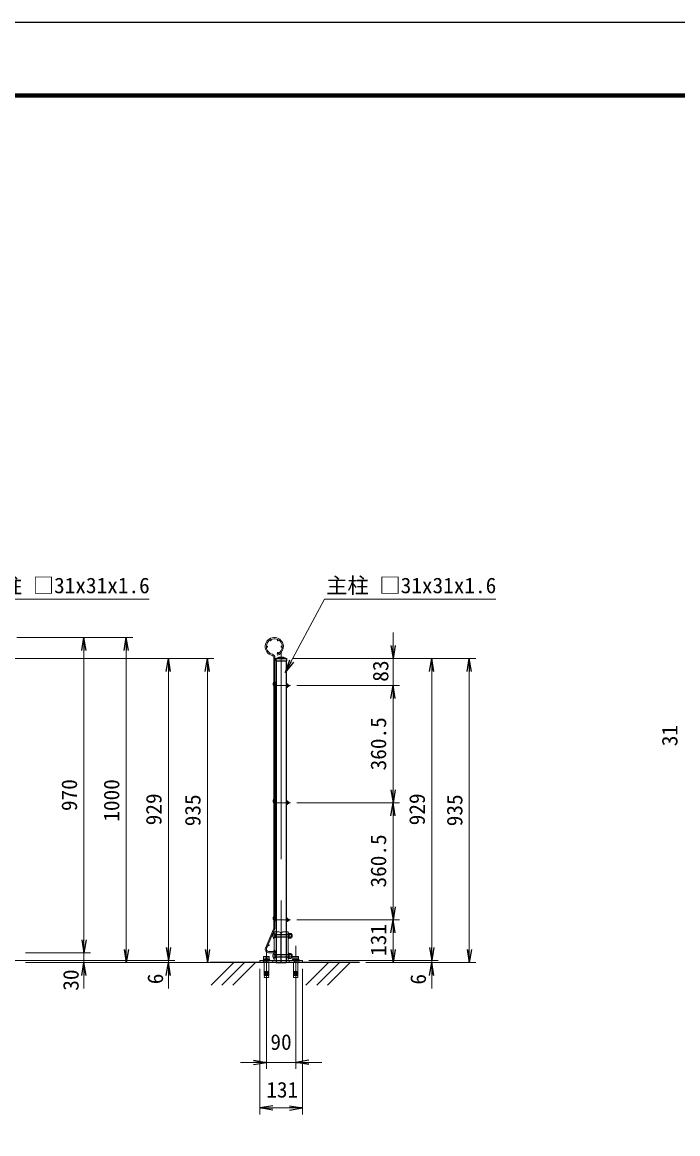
# Model space of a CAD drawing. Units: millimetres, scale not verified. Extents: x -396 to 8004, y -2970 to 2970.
# Drawn here: x 3069 to 5087, y -451 to 2970 of the extents above; entities that cross this region are included whole.
import ezdxf
from ezdxf.enums import TextEntityAlignment as Align

# ---------------------------------------------------------------- set-up
doc = ezdxf.new("R2010")
doc.units = ezdxf.units.MM
doc.header["$LTSCALE"] = 20
doc.linetypes.add('DASHED', pattern=[7.5, 6, -1.5])
doc.linetypes.add('USER1', pattern=[50.8, 31.75, -6.35, 6.35, -6.35])
for name, color, linetype, lineweight in [('0-1_LAYER03', 7, 'Continuous', 25), ('0-2_D-STR-DIM', 7, 'Continuous', 13), ('0-3_D-STR3', 3, 'Continuous', 13), ('0-4_D-BMK', 2, 'USER1', 13), ('0-5_D-STR1', 1, 'Continuous', 25), ('0-6_D-STR2', 7, 'Continuous', 13), ('0-7_0', 7, 'Continuous', 25), ('0-8_D-STR-TXT', 7, 'Continuous', 25), ('0-B_D-DCR-HCH', 7, 'Continuous', 13), ('1-0_D-TTL', 7, 'Continuous', 25)]:
    doc.layers.add(name, color=color, linetype=linetype, lineweight=lineweight)
doc.styles.add('ＭＳ ゴシック', font='')
doc.styles.get('ＭＳ ゴシック').set_extended_font_data('MS Gothic')

# ---------------------------------------------------------------- blocks, each defined once
blk = doc.blocks.new('_Open')
at = {"layer": '0-7_0'}
blk.add_line((-20, 3.33), (0, 0), dxfattribs=at)
blk.add_lwpolyline([(-20, -3.33), (0, 0), (-20, 0)], dxfattribs=at)
blk = doc.blocks.new('ベースプレート部品\u3000側面図')
at = {"layer": '0-3_D-STR3'}
for p, q in [((78344.6, 51413), (78024.6, 51413)), ((78024.6, 51413), (78024.6, 49653)), ((78444.6, 49533), (78444.6, 51313)), ((78444.6, 49653), (77144.6, 49653)), ((77144.6, 49653), (77144.6, 49533)), ((78444.6, 49533), (77144.6, 49533))]:
    blk.add_line(p, q, dxfattribs=at)
at = {"layer": '0-3_D-STR3', "linetype": 'DASHED'}
for p, q in [((78144.6, 51413), (78144.6, 49653)), ((78144.6, 51268), (78024.6, 51268)), ((78144.6, 51078), (78024.6, 51078)), ((78144.6, 50028), (78024.6, 50028)), ((77364.6, 49653), (77364.6, 49533)), ((77954.6, 49653), (77954.6, 49533)), ((78144.6, 49838), (78024.6, 49838))]:
    blk.add_line(p, q, dxfattribs=at)
at = {"layer": '0-3_D-STR3'}
blk.add_arc((78344.6, 51313), 100, 0, 90, dxfattribs=at)
blk = doc.blocks.new('JIS 丸頭角根ボルト(1W.1SW.1N)')
at = {"layer": '0-3_D-STR3'}
for p, q in [((91676.6, 43342.4), (91676.6, 43702.4)), ((91676.6, 43635.4), (91744.6, 43635.4)), ((91676.6, 43409.4), (91744.6, 43409.4)), ((91744.6, 43635.4), (91756.6, 43614.6)), ((91744.6, 43409.4), (91756.6, 43430.2)), ((91756.6, 43430.2), (91756.6, 43614.6)), ((91756.6, 43602.4), (92780.6, 43602.5)), ((91756.6, 43602.4), (91800.6, 43586.4)), ((91756.6, 43442.4), (91800.6, 43458.4)), ((91756.6, 43442.4), (92780.6, 43442.5)), ((91800.6, 43442.4), (91800.6, 43602.4)), ((91800.6, 43586.4), (92796.6, 43586.5)), ((91800.6, 43458.4), (92796.6, 43458.5)), ((92576.6, 43682.4), (92576.6, 43362.4)), ((92608.6, 43682.4), (92576.6, 43682.4)), ((92608.6, 43672.4), (92608.6, 43372.4)), ((92608.6, 43672.4), (92724.6, 43672.4)), ((92608.6, 43597.4), (92724.6, 43597.4)), ((92608.6, 43447.4), (92724.6, 43447.4)), ((92608.6, 43372.4), (92724.6, 43372.4)), ((92738.6, 43638), (92738.6, 43407.1)), ((92780.6, 43442.5), (92780.6, 43602.5)), ((92780.6, 43602.5), (92796.6, 43586.5)), ((92780.6, 43442.5), (92796.6, 43458.5)), ((92796.6, 43458.5), (92796.6, 43586.5))]:
    blk.add_line(p, q, dxfattribs=at)
blk.add_lwpolyline([(92576.6, 43682.4), (92576.6, 43362.4), (92536.6, 43362.4), (92536.6, 43682.4)], close=True, dxfattribs=at)
blk.add_lwpolyline([(92608.6, 43682.4), (92608.6, 43362.4), (92576.6, 43362.4)], dxfattribs=at)
for centre, radius, start, end in [((91839.1, 43522.4), 242.5, 132.07502, 227.92498), ((91616.6, 43578.9), 139.9, 336.18668, 23.81332), ((91617.7, 43465.9), 139, 336.0128, 23.9872), ((92681.7, 43634.9), 57, 318.83491, 41.16509), ((92530.7, 43522.4), 207.9, 338.85295, 21.14705), ((92681.7, 43409.9), 57, 318.86505, 41.13495)]:
    blk.add_arc(centre, radius, start, end, dxfattribs=at)

msp = doc.modelspace()

# ---------------------------------------------------------------- linework, layer by layer
at = {"layer": '0-1_LAYER03'}
for p, q in [((4106.77, 76.38), (3647.66, 76.38)), ((3881.25, 76.38), (3775.75, 76.38))]:
    msp.add_line(p, q, dxfattribs=at)
at = {"layer": '0-2_D-STR-DIM'}
for p, q in [((3051.93, 1076.38), (3408.95, 1076.38)), ((3078.95, 1076.38), (3278.95, 1076.38)), ((4210.44, 1051.38), (4210.44, 1091.38)), ((3258.95, 1036.38), (3258.95, 146.38)), ((3388.95, 1036.38), (3388.95, 116.38)), ((2839.99, 1011.38), (3538.95, 1011.38)), ((2839.99, 1011.38), (3658.95, 1011.38)), ((3902.25, 1011.38), (4230.44, 1011.38)), ((3902.25, 1011.38), (4465.06, 1011.38)), ((3902.25, 1011.38), (4349.46, 1011.38)), ((4210.44, 928.38), (4210.44, 1011.38)), ((3518.95, 971.38), (3518.95, 122.38)), ((3638.95, 971.38), (3638.95, 116.38)), ((4329.46, 971.38), (4329.46, 122.38)), ((4445.06, 971.38), (4445.06, 116.38)), ((3914.58, 928.38), (4230.44, 928.38)), ((3914.58, 928.38), (4230.44, 928.38)), ((4210.44, 888.38), (4210.44, 848.38)), ((4210.44, 888.38), (4210.44, 607.88)), ((3914.58, 567.88), (4230.44, 567.88)), ((3914.58, 567.88), (4230.44, 567.88)), ((4210.44, 527.88), (4210.44, 247.38)), ((3914.58, 207.38), (4230.44, 207.38)), ((3914.58, 207.38), (4230.44, 207.38)), ((3258.95, 146.38), (3258.95, 186.38)), ((3518.95, 122.38), (3518.95, 162.38)), ((4210.44, 116.38), (4210.44, 167.38)), ((4329.46, 122.38), (4329.46, 162.38)), ((3078.95, 106.38), (3278.95, 106.38)), ((3098.95, 106.38), (3278.95, 106.38)), ((3258.95, 106.38), (3258.95, 76.38)), ((2898.49, 82.38), (3538.95, 82.38)), ((2898.49, 82.38), (3538.95, 82.38)), ((3078.95, 76.38), (3278.95, 76.38)), ((3078.95, 76.38), (3408.95, 76.38)), ((3078.95, 76.38), (3658.95, 76.38)), ((3098.95, 76.38), (3538.95, 76.38)), ((3518.95, 82.38), (3518.95, 76.38)), ((3951.25, 82.38), (4349.46, 82.38)), ((3951.25, 82.38), (4349.46, 82.38)), ((4126.77, 76.38), (4230.44, 76.38)), ((4126.77, 76.38), (4465.06, 76.38)), ((4126.77, 76.38), (4349.46, 76.38)), ((4329.46, 82.38), (4329.46, 76.38)), ((3258.95, 36.38), (3258.95, -3.62)), ((3518.95, 36.38), (3518.95, -3.62)), ((3800.25, 56.38), (3800.25, -391.6)), ((3931.25, 56.38), (3931.25, -391.6)), ((4329.46, 36.38), (4329.46, -3.62)), ((3820.75, 10.38), (3820.75, -251.36)), ((3910.75, 10.38), (3910.75, -251.36)), ((3780.75, -231.36), (3740.75, -231.36)), ((3820.75, -231.36), (3910.75, -231.36)), ((3950.75, -231.36), (3990.75, -231.36)), ((3840.25, -371.6), (3891.25, -371.6))]:
    msp.add_line(p, q, dxfattribs=at)
at = {"layer": '0-3_D-STR3'}
for p, q in [((3842.62, 938.27), (3843.05, 938.84)), ((3849.75, 939.09), (3846.65, 941.43)), ((3846.77, 935.14), (3849.75, 939.09)), ((3848.85, 930.98), (3849.75, 930.98)), ((3848.85, 925.78), (3849.75, 925.78)), ((3849.75, 930.98), (3850.25, 930.98)), ((3849.75, 925.78), (3850.25, 925.78)), ((3885.38, 933.9), (3881.25, 933.9)), ((3881.25, 933.9), (3881.25, 922.85)), ((3885.38, 931.14), (3881.25, 931.14)), ((3885.38, 925.61), (3881.25, 925.61)), ((3885.88, 932.53), (3885.88, 924.04)), ((3885.88, 925.78), (3889.89, 925.78)), ((3885.38, 922.85), (3881.25, 922.85)), ((3842.62, 577.77), (3843.05, 578.34)), ((3849.75, 578.59), (3846.65, 580.93)), ((3846.77, 574.64), (3849.75, 578.59)), ((3848.85, 570.48), (3849.75, 570.48)), ((3848.85, 565.28), (3849.75, 565.28)), ((3849.75, 570.48), (3850.25, 570.48)), ((3849.75, 565.28), (3850.25, 565.28)), ((3885.38, 573.4), (3881.25, 573.4)), ((3881.25, 573.4), (3881.25, 562.35)), ((3885.38, 570.64), (3881.25, 570.64)), ((3885.38, 565.11), (3881.25, 565.11)), ((3885.38, 562.35), (3881.25, 562.35)), ((3885.88, 572.03), (3885.88, 563.54)), ((3885.88, 565.28), (3889.89, 565.28)), ((3842.62, 217.27), (3843.05, 217.84)), ((3849.75, 218.09), (3846.65, 220.43)), ((3846.77, 214.14), (3849.75, 218.09)), ((3848.85, 209.98), (3849.75, 209.98)), ((3849.75, 209.98), (3850.25, 209.98)), ((3881.25, 212.9), (3881.25, 201.85)), ((3885.38, 212.9), (3881.25, 212.9)), ((3885.38, 210.14), (3881.25, 210.14)), ((3885.88, 211.53), (3885.88, 203.04)), ((3885.38, 204.61), (3881.25, 204.61)), ((3885.38, 201.85), (3881.25, 201.85)), ((3885.88, 204.78), (3889.89, 204.78)), ((3811.95, 86.88), (3811.95, 94.08)), ((3827.67, 94.88), (3814.05, 94.88)), ((3815.75, 76.38), (3815.75, 82.38)), ((3816.35, 94.08), (3816.35, 86.88)), ((3816.55, 76.38), (3816.55, 82.38)), ((3819.5, 84.38), (3822, 86.88)), ((3824.95, 76.38), (3824.95, 82.38)), ((3825.15, 94.08), (3825.15, 86.88)), ((3825.75, 76.38), (3825.75, 82.38)), ((3829.55, 86.88), (3829.55, 94.08)), ((3901.95, 86.88), (3901.95, 94.08)), ((3917.67, 94.88), (3904.05, 94.88)), ((3905.75, 76.38), (3905.75, 82.38)), ((3906.35, 94.08), (3906.35, 86.88)), ((3906.55, 76.38), (3906.55, 82.38)), ((3909.5, 84.38), (3912, 86.88)), ((3914.95, 76.38), (3914.95, 82.38)), ((3915.15, 94.08), (3915.15, 86.88)), ((3915.75, 76.38), (3915.75, 82.38)), ((3919.55, 86.88), (3919.55, 94.08)), ((3820.37, 43.88), (3813.54, 43.88)), ((3820.37, 46.38), (3813.75, 46.38)), ((3820.37, 41.38), (3813.75, 41.38)), ((3820.37, 38.88), (3813.75, 38.88)), ((3820.37, 50.17), (3820.37, 36.38)), ((3821.12, 50.17), (3821.12, 36.38)), ((3821.12, 46.38), (3827.75, 46.38)), ((3821.12, 43.88), (3827.75, 43.88)), ((3821.12, 41.38), (3827.75, 41.38)), ((3821.12, 38.88), (3827.75, 38.88)), ((3910.37, 43.88), (3903.54, 43.88)), ((3910.37, 46.38), (3903.75, 46.38)), ((3910.37, 41.38), (3903.75, 41.38)), ((3910.37, 38.88), (3903.75, 38.88)), ((3910.37, 50.17), (3910.37, 36.38)), ((3911.12, 50.17), (3911.12, 36.38)), ((3911.12, 46.38), (3917.75, 46.38)), ((3911.12, 43.88), (3917.75, 43.88)), ((3911.12, 41.38), (3917.75, 41.38)), ((3911.12, 38.88), (3917.75, 38.88))]:
    msp.add_line(p, q, dxfattribs=at)
for points in [[(3885.88, 930.98), (3889.89, 930.98), (3889.89, 925.78)], [(3885.88, 570.48), (3889.89, 570.48), (3889.89, 565.28)], [(3885.88, 209.98), (3889.89, 209.98), (3889.89, 204.78)], [(3848.85, 204.78), (3849.75, 204.78), (3850.25, 204.78)], [(3811.55, 84.38), (3811.55, 86.88), (3829.95, 86.88), (3829.95, 84.38)], [(3821.12, 48.04), (3827.75, 48.04), (3827.75, 76.38), (3813.75, 76.38), (3813.75, 48.04), (3820.37, 48.04)], [(3901.55, 84.38), (3901.55, 86.88), (3919.95, 86.88), (3919.95, 84.38)], [(3911.12, 48.04), (3917.75, 48.04), (3917.75, 76.38), (3903.75, 76.38), (3903.75, 48.04), (3910.37, 48.04)], [(3814.06, 48.04), (3813.75, 46.38), (3813.75, 45.54), (3820.37, 45.54)], [(3814.06, 45.54), (3813.75, 43.88), (3813.75, 43.04), (3820.37, 43.04)], [(3814.06, 43.04), (3813.75, 41.38), (3813.75, 40.54), (3820.37, 40.54)], [(3827.43, 40.54), (3827.75, 38.88), (3827.75, 36.38), (3813.75, 36.38), (3813.75, 38.88), (3814.06, 40.54)], [(3827.22, 36.38), (3827.75, 30.38), (3813.75, 30.38), (3814.27, 36.38)], [(3827.75, 36.38), (3821.06, 36.38), (3813.75, 36.38)], [(3827.43, 48.04), (3827.75, 46.38), (3827.75, 45.54), (3821.12, 45.54)], [(3827.43, 45.54), (3827.75, 43.88), (3827.75, 43.04), (3821.12, 43.04)], [(3827.43, 43.04), (3827.75, 41.38), (3827.75, 40.54), (3821.12, 40.54)], [(3904.06, 48.04), (3903.75, 46.38), (3903.75, 45.54), (3910.37, 45.54)], [(3904.06, 45.54), (3903.75, 43.88), (3903.75, 43.04), (3910.37, 43.04)], [(3904.06, 43.04), (3903.75, 41.38), (3903.75, 40.54), (3910.37, 40.54)], [(3917.43, 40.54), (3917.75, 38.88), (3917.75, 36.38), (3903.75, 36.38), (3903.75, 38.88), (3904.06, 40.54)], [(3917.22, 36.38), (3917.75, 30.38), (3903.75, 30.38), (3904.27, 36.38)], [(3917.75, 36.38), (3911.06, 36.38), (3903.75, 36.38)], [(3917.43, 48.04), (3917.75, 46.38), (3917.75, 45.54), (3911.12, 45.54)], [(3917.43, 45.54), (3917.75, 43.88), (3917.75, 43.04), (3911.12, 43.04)], [(3917.43, 43.04), (3917.75, 41.38), (3917.75, 40.54), (3911.12, 40.54)]]:
    msp.add_lwpolyline(points, dxfattribs=at)
for points in [[(3831.25, 84.38), (3831.25, 82.38), (3810.25, 82.38), (3810.25, 84.38)], [(3921.25, 84.38), (3921.25, 82.38), (3900.25, 82.38), (3900.25, 84.38)]]:
    msp.add_lwpolyline(points, close=True, dxfattribs=at)
for centre in [(3885.38, 925.61), (3885.38, 565.11), (3885.38, 204.61)]:
    msp.add_circle(centre, 1.6998463427518892e-12, dxfattribs=at)
for centre, radius, start, end in [((3848.85, 933.58), 7.8, 143, 221.96156), ((3848.85, 933.58), 2.6, 143, 147.797), ((3848.85, 933.58), 2.6, 212.203, 270), ((3848.85, 933.58), 7.8, 253.6171, 270), ((3881.22, 925.59), 0.031, 40.87793, 319.12207), ((3883.72, 932.52), 2.16, 320.19668, 39.80332), ((3878, 928.38), 7.88, 339.48158, 20.51842), ((3883.76, 924.23), 2.13, 319.53759, 40.46241), ((3886.85, 928.38), 4, 319.4584, 40.5416), ((3848.85, 573.08), 7.8, 143, 221.96156), ((3848.85, 573.08), 2.6, 143, 147.797), ((3848.85, 573.08), 2.6, 212.203, 270), ((3848.85, 573.08), 7.8, 253.6171, 270), ((3881.22, 565.09), 0.031, 40.87793, 319.12207), ((3883.72, 572.02), 2.16, 320.19668, 39.80332), ((3878, 567.88), 7.88, 339.48158, 20.51842), ((3883.76, 563.73), 2.13, 319.53759, 40.46241), ((3886.85, 567.88), 4, 319.4584, 40.5416), ((3848.85, 212.58), 7.8, 143, 221.96156), ((3848.85, 212.58), 2.6, 143, 147.797), ((3848.85, 212.58), 2.6, 212.203, 270), ((3883.72, 211.52), 2.16, 320.19668, 39.80332), ((3878, 207.38), 7.88, 339.48158, 20.51842), ((3886.85, 207.38), 4, 319.4584, 40.5416), ((3848.85, 212.58), 7.8, 253.6171, 270), ((3881.22, 204.59), 0.031, 40.87793, 319.12207), ((3883.76, 203.23), 2.13, 319.53759, 40.46241), ((3814.15, 91.46), 3.42, 49.96723, 130.03277), ((3820.75, 82.38), 12.5, 69.39031, 110.60969), ((3827.35, 91.52), 3.38, 49.3117, 130.6883), ((3904.15, 91.46), 3.42, 49.96723, 130.03277), ((3910.75, 82.38), 12.5, 69.39031, 110.60969), ((3917.35, 91.52), 3.38, 49.3117, 130.6883), ((3820.75, 50.17), 0.375, 0, 180), ((3910.75, 50.17), 0.375, 0, 180)]:
    msp.add_arc(centre, radius, start, end, dxfattribs=at)
at = {"layer": '0-4_D-BMK'}
for p, q in [((3865.75, 1028.88), (3865.75, 76.38)), ((3848.85, 928.38), (3894.58, 928.38)), ((3848.85, 567.88), (3894.58, 567.88)), ((3848.85, 207.38), (3894.58, 207.38)), ((3820.75, 127.39), (3820.75, -15.68)), ((3910.75, 127.39), (3910.75, -15.68))]:
    msp.add_line(p, q, dxfattribs=at)
at = {"layer": '0-5_D-STR1'}
for p, q in [((3849.25, 1011.38), (3859.75, 1015.38)), ((3849.25, 1011.38), (3882.25, 1011.38)), ((3849.25, 1011.38), (3849.25, 1004.38)), ((3849.25, 1004.38), (3882.25, 1004.38)), ((3850.25, 1004.38), (3850.25, 170.38)), ((3859.75, 1015.38), (3871.75, 1015.38)), ((3871.75, 1015.38), (3882.25, 1011.38)), ((3881.25, 1004.38), (3881.25, 170.38)), ((3882.25, 1011.38), (3882.25, 1004.38))]:
    msp.add_line(p, q, dxfattribs=at)
at = {"layer": '0-5_D-STR1', "linetype": 'DASHED'}
for p, q in [((3850.25, 170.38), (3850.25, 76.38)), ((3881.25, 170.38), (3881.25, 76.38)), ((3850.25, 76.38), (3881.25, 76.38))]:
    msp.add_line(p, q, dxfattribs=at)
at = {"layer": '0-6_D-STR2'}
for p, q in [((3843.05, 1014.97), (3843.05, 932.38)), ((3846.65, 1014.97), (3846.65, 932.38)), ((3853.69, 1025.63), (3854.99, 1022.28)), ((3843.05, 181.44), (3843.05, 211.38)), ((3846.65, 181.44), (3846.65, 211.38)), ((3817.64, 120.28), (3842.54, 178.93)), ((3820.95, 118.88), (3845.85, 177.53)), ((3848.65, 109.98), (3826.85, 109.98)), ((3848.65, 106.38), (3826.85, 106.38)), ((3848.65, 109.98), (3848.65, 106.38))]:
    msp.add_line(p, q, dxfattribs=at)
for centre in [(3833.55, 1067.95), (3856.15, 1067.95), (3822.25, 1048.38), (3856.15, 1028.8), (3867.45, 1048.38), (3848.45, 932.38), (3848.45, 752.38), (3848.45, 571.88), (3848.45, 542.08), (3848.45, 377.08), (3848.45, 211.38), (3827.38, 129.4), (3845.15, 111.78)]:
    msp.add_circle(centre, 1.8, dxfattribs=at)
for centre, radius, start, end in [((3844.85, 1048.38), 28, 291.25, 256.20952), ((3844.85, 1048.38), 24.4, 291.25, 256.20952), ((3836.65, 1014.97), 6.4, 0, 76.20952), ((3836.65, 1014.97), 10, 0, 76.20952), ((3836.65, 181.44), 6.4, 337, 0), ((3836.65, 181.44), 10, 337, 0), ((3826.85, 116.38), 10, 157, 270), ((3826.85, 116.38), 6.4, 157, 270)]:
    msp.add_arc(centre, radius, start, end, dxfattribs=at)
at = {"layer": '0-7_0'}
for p, q in [((3843.05, 932.38), (3843.05, 211.38)), ((3846.65, 932.38), (3846.65, 211.38))]:
    msp.add_line(p, q, dxfattribs=at)
at = {"layer": '0-8_D-STR-TXT', "lineweight": 13}
for points in [[(3459.88, 1193.89), (2932.64, 1193.89), (2812.86, 970.25)], [(4526.71, 1193.89), (3999.47, 1193.89), (3879.68, 970.25)]]:
    msp.add_lwpolyline(points, dxfattribs=at)
at = {"layer": '0-B_D-DCR-HCH'}
for p, q in [((3650.08, 6.6), (3719.86, 76.38)), ((3683.76, 6.6), (3753.54, 76.38)), ((3717.43, 6.6), (3787.21, 76.38)), ((3941.67, 6.6), (4011.45, 76.38)), ((3975.35, 6.6), (4045.12, 76.38)), ((4009.02, 6.6), (4078.8, 76.38))]:
    msp.add_line(p, q, dxfattribs=at)
at = {"layer": '1-0_D-TTL', "color": 2}
msp.add_lwpolyline([(-396.06, 2970), (8003.94, 2970), (8003.94, -2970), (-396.06, -2970)], close=True, dxfattribs=at)
at = {"layer": '1-0_D-TTL'}
for points in [[(-126.06, 2750), (7733.94, 2750), (7733.94, -2750), (-126.06, -2750)], [(-123.56, 2747.5), (7731.44, 2747.5), (7731.44, -2747.5), (-123.56, -2747.5)], [(-121.06, 2745), (7728.94, 2745), (7728.94, -2745), (-121.06, -2745)], [(-118.56, 2742.5), (7726.44, 2742.5), (7726.44, -2742.5), (-118.56, -2742.5)], [(-116.06, 2740), (7723.94, 2740), (7723.94, -2740), (-116.06, -2740)]]:
    msp.add_lwpolyline(points, close=True, dxfattribs=at)

# ---------------------------------------------------------------- block references
at = {"layer": '0-2_D-STR-DIM', "xscale": 2, "yscale": 2}
for p, rotation in [((3258.95, 1076.38), 90), ((3388.95, 1076.38), 90), ((4210.44, 1011.38), 270), ((3518.95, 1011.38), 90), ((3638.95, 1011.38), 90), ((4329.46, 1011.38), 90), ((4445.06, 1011.38), 90), ((4210.44, 928.38), 90), ((4210.44, 928.38), 90), ((4210.44, 567.88), 270), ((4210.44, 567.88), 90), ((4210.44, 207.38), 270), ((4210.44, 207.38), 90), ((3258.95, 106.38), 270), ((3258.95, 106.38), 270), ((3388.95, 76.38), 270), ((3518.95, 82.38), 270), ((3518.95, 82.38), 270), ((3638.95, 76.38), 270), ((4210.44, 76.38), 270), ((4329.46, 82.38), 270), ((4329.46, 82.38), 270), ((4445.06, 76.38), 270), ((3258.95, 76.38), 90), ((3518.95, 76.38), 90), ((4329.46, 76.38), 90), ((3910.75, -231.36), 180), ((3800.25, -371.6), 180)]:
    msp.add_blockref('_Open', p, dxfattribs=dict(at, rotation=rotation))
at = {"layer": '0-2_D-STR-DIM'}
for name, p, xscale, yscale in [('ベースプレート部品\u3000側面図', (-56.99, -2400.27), 0.05, 0.05), ('JIS 丸頭角根ボルト(1W.1SW.1N)', (-739.59, -2017.75), 0.05, 0.05), ('ベースプレート部品\u3000側面図', (7788.48, -2400.27), -0.05, 0.05), ('JIS 丸頭角根ボルト(1W.1SW.1N)', (-739.59, -2079.75), 0.05, 0.05), ('_Open', (3820.75, -231.36), 2, 2), ('_Open', (3931.25, -371.6), 2, 2)]:
    msp.add_blockref(name, p, dxfattribs=dict(at, xscale=xscale, yscale=yscale))
at = {"layer": '0-8_D-STR-TXT', "xscale": 2, "yscale": 2, "rotation": 241.82519}
msp.add_blockref('_Open', (3878.74, 968.48), dxfattribs=at)

# ---------------------------------------------------------------- texts
at = {"layer": '0-2_D-STR-DIM', "style": 'ＭＳ ゴシック'}
for s, p in [('83', (4210.44, 940.32)), ('360.5', (4203.69, 667.4)), ('31', (5100.25, 741.86)), ('970', (3252.21, 542.25)), ('1000', (3382.21, 509.48)), ('929', (3512.21, 498.4)), ('935', (3632.21, 495.4)), ('929', (4322.71, 498.4)), ('935', (4438.31, 495.4)), ('360.5', (4203.69, 306.9)), ('131', (4203.69, 96.3)), ('30', (3257.08, -10.71)), ('6', (3516.9, 9.27)), ('6', (4326.05, 8.1))]:
    msp.add_text(s, height=48.09, rotation=90, dxfattribs=at).set_placement(p, align=Align.BOTTOM_LEFT)
for s, p in [('90', (3832.87, -207.18)), ('131', (3820.17, -353.91))]:
    msp.add_text(s, height=48.09, dxfattribs=at).set_placement(p, align=Align.BOTTOM_LEFT)
at = {"layer": '0-8_D-STR-TXT', "style": 'ＭＳ ゴシック'}
for p in [(2937.49, 1198.15), (4004.32, 1198.15)]:
    msp.add_text('主柱 □31x31x1.6', height=48.09, dxfattribs=at).set_placement(p, align=Align.BOTTOM_LEFT)

doc.saveas('drawing.dxf')
